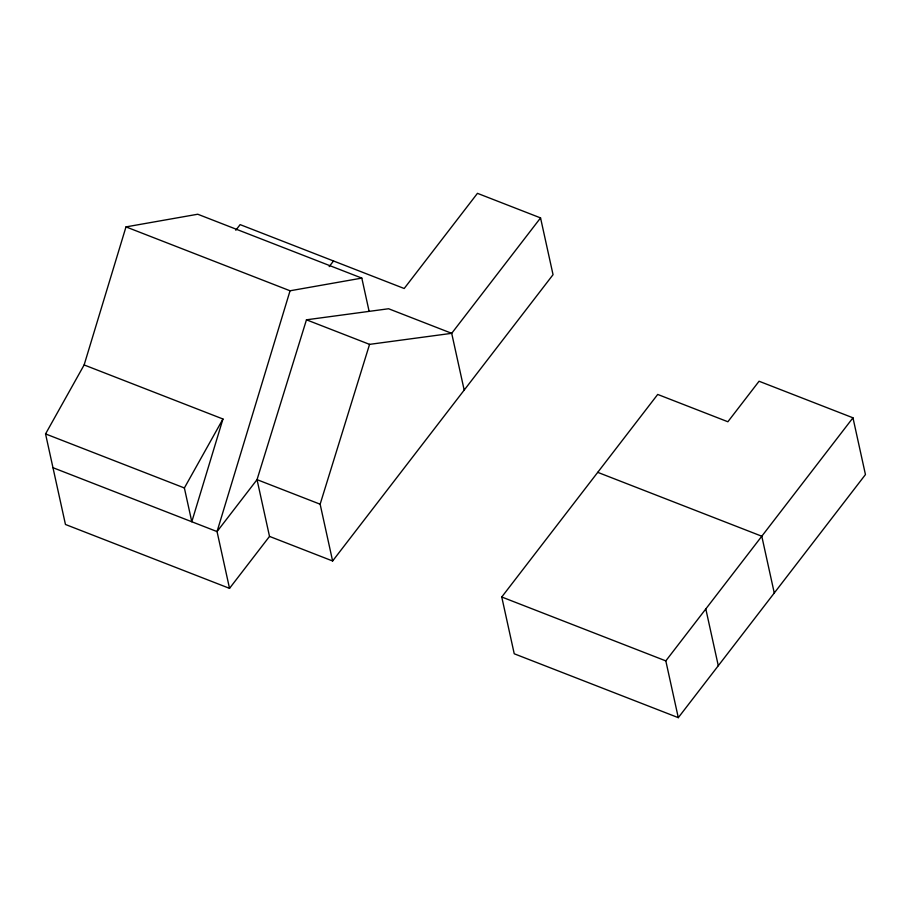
<?xml version="1.0" encoding="UTF-8"?>
<svg xmlns="http://www.w3.org/2000/svg" width="911" height="911" viewBox="0 0 911 911"><rect width="100%" height="100%" fill="white"/><g stroke="black" fill="none" stroke-linecap="round" stroke-linejoin="round"><path stroke-width="1.37" d="M464.189 390.102L451.697 333.324L388.598 308.749L306.46 319.807L257.039 479.641L269.519 536.408L229.526 588.358L65.455 524.474L45.55 433.921L84.131 364.947L125.991 226.896L197.744 214.233L361.815 278.106L369.126 311.368M222.956 419.003L191.8 521.752L184.375 487.966L222.956 419.003L84.131 364.947M361.815 278.106L290.051 290.78L217.046 531.58L229.526 588.358M269.519 536.408L332.617 560.982L320.137 504.204L369.559 344.369L451.697 333.324L540.553 217.911L477.455 193.337L404.199 288.502L240.128 224.618L235.801 230.244M329.19 266.604L333.517 260.979M332.617 560.982L553.045 274.689L540.553 217.911M501.756 597.001L657.708 394.44L727.878 421.759L759.068 381.242L852.969 417.807L865.45 474.574L678.296 717.663L514.237 653.779L501.756 597.001L665.816 660.885L678.296 717.663M665.816 660.885L852.969 417.807M125.991 226.896L290.051 290.78M306.46 319.807L369.559 344.369M597.73 472.342L761.79 536.226L774.27 593.004M320.137 504.204L257.039 479.641L217.046 531.58L52.975 467.696M45.55 433.921L184.375 487.966M705.809 608.947L718.289 665.713"/></g></svg>
